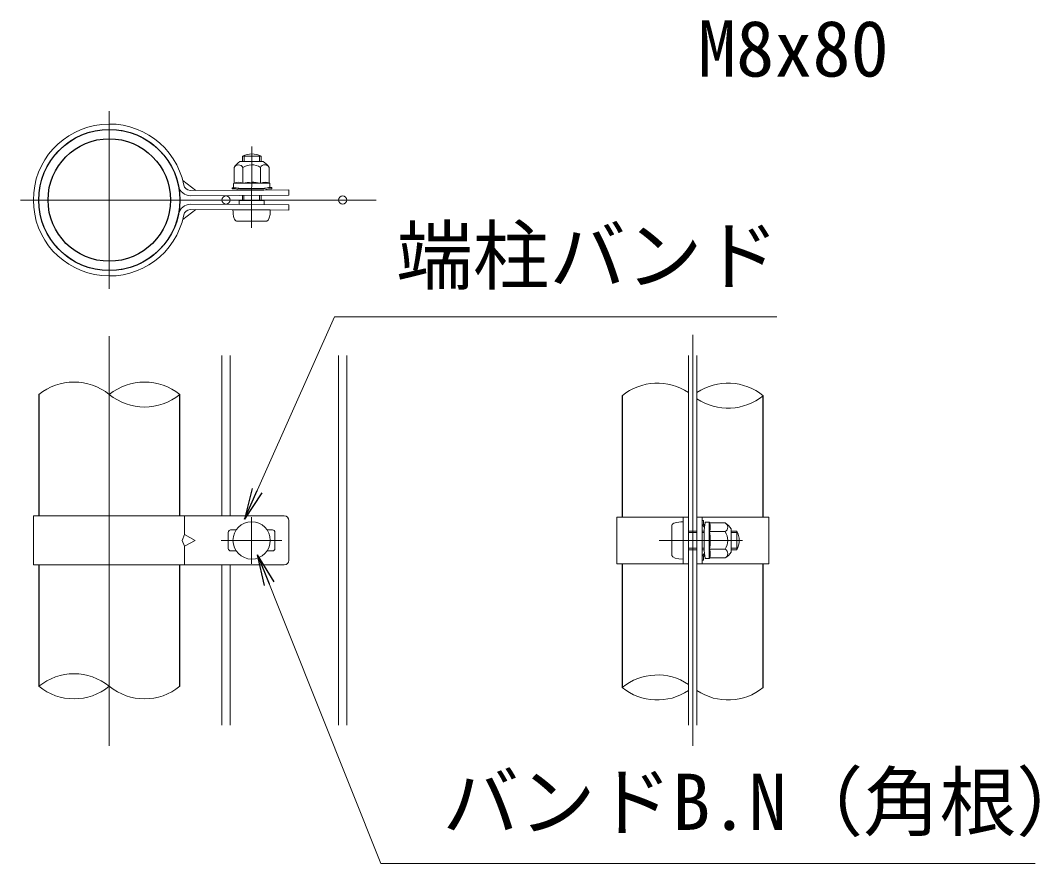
# Model space of a CAD drawing. Units: millimetres, scale not verified. Extents: x -6300 to 6300, y -4455 to 4455.
# Drawn here: x 1727 to 3038, y 777 to 1861 of the extents above; entities that cross this region are included whole.
import ezdxf
from ezdxf.enums import TextEntityAlignment as Align

# ---------------------------------------------------------------- set-up
doc = ezdxf.new("R2010")
doc.units = ezdxf.units.MM
doc.header["$LTSCALE"] = 20
doc.linetypes.add('USER1', pattern=[50.8, 31.75, -6.35, 6.35, -6.35])
for name, color, linetype, lineweight in [('0-0_D-STR1', 1, 'Continuous', 25), ('0-1_D-BMK', 2, 'USER1', 13), ('0-2_D-STR-DIM', 7, 'Continuous', 13), ('0-5_D-STR3', 3, 'Continuous', 13), ('0-9_D-STR2', 7, 'Continuous', 13), ('0-A_D-STR-TXT', 7, 'Continuous', 13)]:
    doc.layers.add(name, color=color, linetype=linetype, lineweight=lineweight)
doc.layers.add('0-3_0', color=7, linetype='Continuous')
doc.styles.add('ＭＳ ゴシック', font='')
doc.styles.get('ＭＳ ゴシック').set_extended_font_data('MS Gothic')

# ---------------------------------------------------------------- blocks, each defined once
blk = doc.blocks.new('_Open')
at = {"layer": '0-3_0'}
blk.add_line((-20, 3.333), (0, 0), dxfattribs=at)
blk.add_lwpolyline([(-20, -3.333), (0, 0), (-20, 0)], dxfattribs=at)

msp = doc.modelspace()

# ---------------------------------------------------------------- linework, layer by layer
at = {"layer": '0-0_D-STR1'}
for p, q in [((1750.95, 1379.67), (1750.95, 1223.67)), ((1932.45, 1223.67), (1932.45, 1379.67)), ((2500.95, 1378.17), (2500.95, 1222.17)), ((2682.45, 1222.17), (2682.45, 1378.17)), ((1750.95, 1160.67), (1750.95, 1004.67)), ((1932.45, 1004.67), (1932.45, 1160.67)), ((2500.95, 1162.17), (2500.95, 1003.17)), ((2682.45, 1003.17), (2682.45, 1162.17))]:
    msp.add_line(p, q, dxfattribs=at)
for radius in [90.75, 78.75]:
    msp.add_circle((1841.7, 1629.67), radius, dxfattribs=at)
at = {"layer": '0-1_D-BMK'}
for p, q in [((1841.7, 1743.97), (1841.7, 1515.37)), ((2024.56, 1593.91), (2025.06, 1698.38)), ((2184.6, 1629.67), (1727.4, 1629.67)), ((1841.7, 927.99), (1841.7, 1454.49)), ((2591.7, 927.99), (2591.7, 1456.36)), ((2024.7, 1222.17), (2024.7, 1162.17)), ((1985.7, 1192.17), (2063.7, 1192.17)), ((2548.44, 1192.17), (2655.66, 1192.17))]:
    msp.add_line(p, q, dxfattribs=at)
at = {"layer": '0-2_D-STR-DIM'}
for centre, start, end in [((1796.33, 1323.69), 50.97549, 129.02451), ((1887.08, 1323.69), 50.97549, 129.02451), ((2546.33, 1322.19), 56.30864, 129.02451), ((2637.08, 1322.19), 50.97549, 123.69136), ((1887.08, 1435.66), 230.97549, 309.02451), ((2637.08, 1434.16), 236.30864, 309.02451), ((1796.33, 948.69), 50.97549, 129.02451), ((2546.33, 947.19), 56.30864, 129.02451), ((1796.33, 1060.66), 230.97549, 309.02451), ((1887.08, 1060.66), 230.97549, 309.02451), ((2546.33, 1059.16), 230.97549, 303.69136), ((2637.08, 1059.16), 236.30864, 309.02451)]:
    msp.add_arc(centre, 72.06, start, end, dxfattribs=at)
at = {"layer": '0-5_D-STR3'}
for p, q in [((2009.63, 1678.97), (2039.63, 1679.12)), ((2012.97, 1678.99), (2013, 1686.01)), ((2013, 1686.01), (2037, 1685.89)), ((2015, 1679), (2015.04, 1686.97)), ((2034.94, 1679.1), (2034.97, 1686.87)), ((2036.97, 1679.11), (2037, 1685.89)), ((2002.15, 1671.42), (2002.25, 1651.33)), ((2013.41, 1671.48), (2013.51, 1651.09)), ((2035.93, 1671.58), (2036.03, 1651.2)), ((2047.19, 1671.64), (2047.28, 1651.55)), ((1936.07, 1654.77), (1952.73, 1642.01)), ((2001.52, 1650.9), (2001.54, 1645.9)), ((2024.77, 1651.14), (2001.59, 1651.03)), ((2002.25, 1651.33), (2001.74, 1651.19)), ((2024.77, 1651.14), (2047.94, 1651.26)), ((2048.02, 1651.06), (2048.04, 1646.12)), ((2072.66, 1642.65), (1945.61, 1641.97)), ((1999.61, 1645.36), (2003.93, 1645.38)), ((1999.62, 1643.86), (1999.61, 1645.36)), ((1999.62, 1643.86), (2003.94, 1643.88)), ((2011.3, 1644.48), (2001.81, 1645.6)), ((2003.94, 1643.88), (2009.25, 1642.37)), ((2009.25, 1642.37), (2040.33, 1642.52)), ((2011.3, 1644.48), (2038.3, 1644.61)), ((2012.63, 1644.49), (2036.93, 1644.61)), ((2012.63, 1643.89), (2012.63, 1644.49)), ((2036.93, 1644.01), (2036.93, 1644.61)), ((2038.3, 1644.61), (2047.78, 1645.82)), ((2040.32, 1644.02), (2046.29, 1645.59)), ((2046.3, 1644.09), (2040.33, 1642.52)), ((2046.29, 1645.59), (2050.61, 1645.61)), ((2008.77, 1629.03), (2008.75, 1623.93)), ((2008.77, 1629.03), (2040.68, 1628.87)), ((2012.73, 1629.01), (2012.76, 1635.49)), ((2014.76, 1629), (2014.79, 1635.5)), ((2034.69, 1628.9), (2034.73, 1635.59)), ((2036.72, 1628.89), (2036.76, 1635.6)), ((2040.68, 1628.87), (2040.66, 1623.77)), ((1936.07, 1604.57), (1952.73, 1617.34)), ((2072.66, 1616.69), (1945.61, 1617.37)), ((2072.7, 1623.59), (1945.65, 1624.27)), ((2000.67, 1617.07), (2048.67, 1616.83)), ((2072.7, 1623.59), (2072.7, 1616.69)), ((2005.1, 1602.64), (2044.1, 1602.46)), ((1744.05, 1223.67), (2066.7, 1223.67)), ((1744.05, 1223.67), (1744.05, 1160.67)), ((1938.16, 1223.67), (1938.16, 1199.67)), ((2494.05, 1222.17), (2586.3, 1222.17)), ((2494.05, 1222.17), (2494.05, 1162.17)), ((2579.4, 1162.17), (2579.4, 1222.17)), ((2586.3, 1162.17), (2586.3, 1222.17)), ((2597.1, 1162.17), (2597.1, 1222.17)), ((2597.1, 1222.17), (2689.35, 1222.17)), ((2604, 1162.17), (2604, 1222.17)), ((2689.35, 1222.17), (2689.35, 1162.17)), ((1997.7, 1205.67), (2004.86, 1205.67)), ((2044.54, 1205.67), (2051.7, 1205.67)), ((2072.7, 1217.67), (2072.7, 1166.67)), ((2565, 1211.67), (2565, 1172.67)), ((2579.4, 1216.17), (2579.4, 1168.17)), ((2604, 1217.67), (2604, 1213.35)), ((2605.5, 1217.67), (2604, 1217.67)), ((2604.56, 1211.61), (2606.72, 1208.58)), ((2605.5, 1217.67), (2605.5, 1213.35)), ((2605.78, 1212.48), (2607.03, 1210.74)), ((2606.4, 1205.67), (2607.57, 1215.16)), ((2606.4, 1205.67), (2606.4, 1178.67)), ((2612.87, 1215.42), (2607.87, 1215.42)), ((2613, 1192.17), (2613, 1215.35)), ((2613.3, 1214.69), (2613.16, 1215.2)), ((2633.39, 1214.69), (2613.3, 1214.69)), ((2640.9, 1207.17), (2640.9, 1177.17)), ((1994.7, 1202.67), (1994.7, 1181.67)), ((2054.7, 1202.67), (2054.7, 1181.67)), ((2586.3, 1204.17), (2597.1, 1204.17)), ((2586.3, 1202.14), (2597.1, 1202.14)), ((2604, 1204.17), (2606.4, 1204.17)), ((2604, 1202.14), (2606.4, 1202.14)), ((2633.39, 1203.43), (2613, 1203.43)), ((2640.9, 1204.17), (2648.4, 1204.17)), ((2640.9, 1202.14), (2649.37, 1202.14)), ((2648.4, 1204.17), (2648.4, 1180.17)), ((1938.16, 1184.67), (1938.16, 1160.67)), ((2586.3, 1182.2), (2597.1, 1182.2)), ((2586.3, 1180.17), (2597.1, 1180.17)), ((2604, 1182.2), (2606.4, 1182.2)), ((2604, 1180.17), (2606.4, 1180.17)), ((2613, 1192.17), (2613, 1169)), ((2633.39, 1180.91), (2613, 1180.91)), ((2640.9, 1182.2), (2649.37, 1182.2)), ((2640.9, 1180.17), (2648.4, 1180.17)), ((1997.7, 1178.67), (2004.86, 1178.67)), ((2044.54, 1178.67), (2051.7, 1178.67)), ((2604, 1170.99), (2604, 1166.67)), ((2604.56, 1172.74), (2606.72, 1175.76)), ((2605.78, 1171.86), (2607.03, 1173.6)), ((2606.4, 1178.67), (2607.57, 1169.19)), ((2612.8, 1168.92), (2607.87, 1168.92)), ((2633.39, 1169.66), (2613.3, 1169.66)), ((1744.05, 1160.67), (2066.7, 1160.67)), ((2494.05, 1162.17), (2586.3, 1162.17)), ((2597.1, 1162.17), (2689.35, 1162.17))]:
    msp.add_line(p, q, dxfattribs=at)
for points in [[(2072.7, 1642.65), (2072.7, 1635.75), (1945.65, 1635.07)], [(2003.93, 1645.38), (2009.24, 1643.87), (2040.32, 1644.02)], [(2046.3, 1644.09), (2050.62, 1644.11), (2050.61, 1645.61)], [(2605.5, 1170.99), (2605.5, 1166.67), (2604, 1166.67)]]:
    msp.add_lwpolyline(points, dxfattribs=at)
msp.add_lwpolyline([(1951.91, 1192.17), (1938.16, 1199.67), (1935.24, 1192.17), (1938.16, 1184.67)], close=True, dxfattribs=at)
msp.add_circle((2024.7, 1192.17), 24, dxfattribs=at)
for centre, radius, start, end in [((1841.7, 1629.67), 97.65, 11.37275, 348.62725), ((1841.7, 1629.67), 90.75, 11.23979, 348.76021), ((2022.5, 1658.71), 24, 122.41049, 147.95901), ((2024.89, 1663.45), 25.5, 61.65072, 117.79569), ((2026.97, 1658.73), 24, 32.59272, 58.14124), ((2007.8, 1668.4), 6.4, 28.72896, 151.82278), ((2024.75, 1654.26), 20.62, 90.27587, 123.36935), ((2024.75, 1654.26), 20.62, 57.18239, 90.27587), ((2041.57, 1668.56), 6.4, 28.72896, 151.82278), ((2001.82, 1650.9), 0.3, 105.27587, 180.27587), ((2007.96, 1636.42), 15.97, 69.64909, 113.05147), ((2025.07, 1588.88), 63.57, 90.27587, 100.47617), ((2025.07, 1588.88), 63.57, 80.07556, 90.27587), ((2041.72, 1636.58), 15.97, 67.50027, 110.90265), ((2047.72, 1651.06), 0.3, 0.27587, 67.50027), ((1946.21, 1650.98), 15.92, 193.15621, 267.96083), ((1946.24, 1651), 9.05, 193.24006, 265.99617), ((2001.84, 1645.9), 0.3, 180.27587, 263.27587), ((2012.59, 1642.77), 1.71, 88.71432, 139.76424), ((2036.98, 1642.89), 1.71, 40.78934, 91.83926), ((2047.74, 1646.12), 0.3, 277.27587, 0.27587), ((1946.21, 1608.36), 15.92, 92.03917, 166.84379), ((1946.24, 1608.34), 9.05, 94.00383, 166.75994), ((2066.7, 1217.67), 6, 0, 90), ((1997.7, 1202.67), 3, 90, 180), ((2051.7, 1202.67), 3, 0, 90), ((2607, 1213.35), 3, 180, 215.53768), ((2607, 1213.35), 1.5, 180, 215.53768), ((2605.5, 1207.71), 1.5, 33.43373, 35.53768), ((2607.87, 1215.12), 0.3, 90, 173), ((2612.87, 1215.12), 0.3, 15, 90), ((2598.35, 1209.06), 15.97, 339.37322, 22.7756), ((2630.34, 1209.06), 6.4, 298.45309, 61.54691), ((2620.58, 1194.41), 24, 32.13463, 57.68315), ((2550.73, 1192.17), 63.57, 0, 10.20031), ((2616.11, 1192.17), 20.62, 0, 33.09348), ((2625.9, 1192.17), 25.5, 331.92751, 28.07249), ((1997.7, 1181.67), 3, 180, 270), ((2051.7, 1181.67), 3, 270, 0), ((2598.35, 1175.29), 15.97, 337.2244, 20.62678), ((2550.73, 1192.17), 63.57, 349.79969, 0), ((2616.11, 1192.17), 20.62, 326.90652, 0), ((2630.34, 1175.28), 6.4, 298.45309, 61.54691), ((2066.7, 1166.67), 6, 270, 0), ((2607, 1170.99), 3, 144.46232, 180), ((2607, 1170.99), 1.5, 144.46232, 180), ((2605.5, 1176.63), 1.5, 324.46232, 326.56627), ((2607.87, 1169.22), 0.3, 187, 270), ((2612.8, 1169.22), 0.3, 270, 337.2244), ((2620.58, 1189.94), 24, 302.31685, 327.86537)]:
    msp.add_arc(centre, radius, start, end, dxfattribs=at)
for centre, major_axis, start_param, end_param in [((2005.17, 1617.04), (0.07, 14.4), 1.5707963, 3.1415927), ((2044.17, 1616.86), (0.07, 14.4), 3.1415927, 4.712389), ((2579.4, 1211.67), (14.4, 0), 1.5707963, 3.1415927), ((2579.4, 1172.67), (14.4, 0), 3.1415927, 4.712389)]:
    msp.add_ellipse(centre, major_axis=major_axis, ratio=0.3125, start_param=start_param, end_param=end_param, dxfattribs=at)
at = {"layer": '0-9_D-STR2'}
for p, q in [((1986.3, 1223.67), (1986.3, 1429.67)), ((1997.1, 1223.67), (1997.1, 1429.67)), ((2136.3, 954.67), (2136.3, 1429.67)), ((2147.1, 954.67), (2147.1, 1429.67)), ((2586.3, 954.67), (2586.3, 1429.67)), ((2597.1, 954.67), (2597.1, 1429.67)), ((1986.3, 954.67), (1986.3, 1160.67)), ((1997.1, 954.67), (1997.1, 1160.67))]:
    msp.add_line(p, q, dxfattribs=at)
for centre in [(1991.7, 1629.67), (2141.7, 1629.67)]:
    msp.add_circle(centre, 5.4, dxfattribs=at)
at = {"layer": '0-A_D-STR-TXT'}
for points in [[(2699.65, 1479.48), (2131.15, 1479.48), (2016.18, 1221.44)], [(3031.79, 776.81), (2190.94, 776.81), (2033.14, 1171.84)]]:
    msp.add_lwpolyline(points, dxfattribs=at)

# ---------------------------------------------------------------- block references
at = {"layer": '0-A_D-STR-TXT', "xscale": 2, "yscale": 2}
for p, rotation in [((2015.37, 1219.62), 245.98538), ((2032.4, 1173.7), 111.7749)]:
    msp.add_blockref('_Open', p, dxfattribs=dict(at, rotation=rotation))

# ---------------------------------------------------------------- texts
at = {"layer": '0-A_D-STR-TXT', "style": 'ＭＳ ゴシック'}
for s, p in [('M8x80', (2598.34, 1766.73)), ('端柱バンド', (2210.58, 1500.64)), ('バンドB.N（角根）', (2269.99, 798.55))]:
    msp.add_text(s, height=72.14, dxfattribs=at).set_placement(p, align=Align.BOTTOM_LEFT)

doc.saveas('drawing.dxf')
